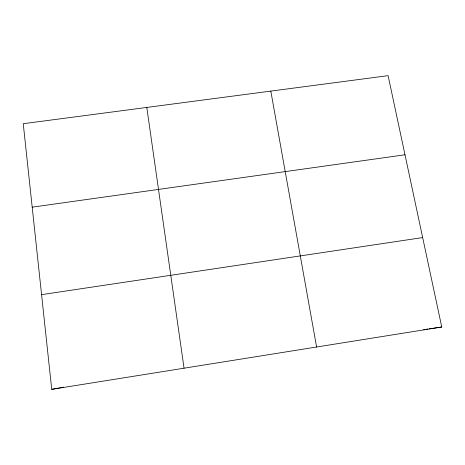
<?xml version="1.0" encoding="UTF-8"?>
<svg xmlns="http://www.w3.org/2000/svg" width="465" height="465" viewBox="0 0 465 465"><rect width="100%" height="100%" fill="white"/><g stroke="black" fill="none" stroke-linecap="round" stroke-linejoin="round"><path stroke-width="0.7" d="M51.731 389.345L441.75 327.011L388.112 75.656L23.25 123.702L51.731 389.345L58.875 388.019M59.514 387.897L63.618 387.142M41.577 294.653L422.668 237.58M423.644 329.627L425.045 329.423M426.446 329.22L427.847 329.017M429.247 328.819L441.75 327.011M32.195 207.163L404.998 154.781M270.81 91.105L316.601 347.012M146.8 107.432L184.047 368.199"/></g></svg>
